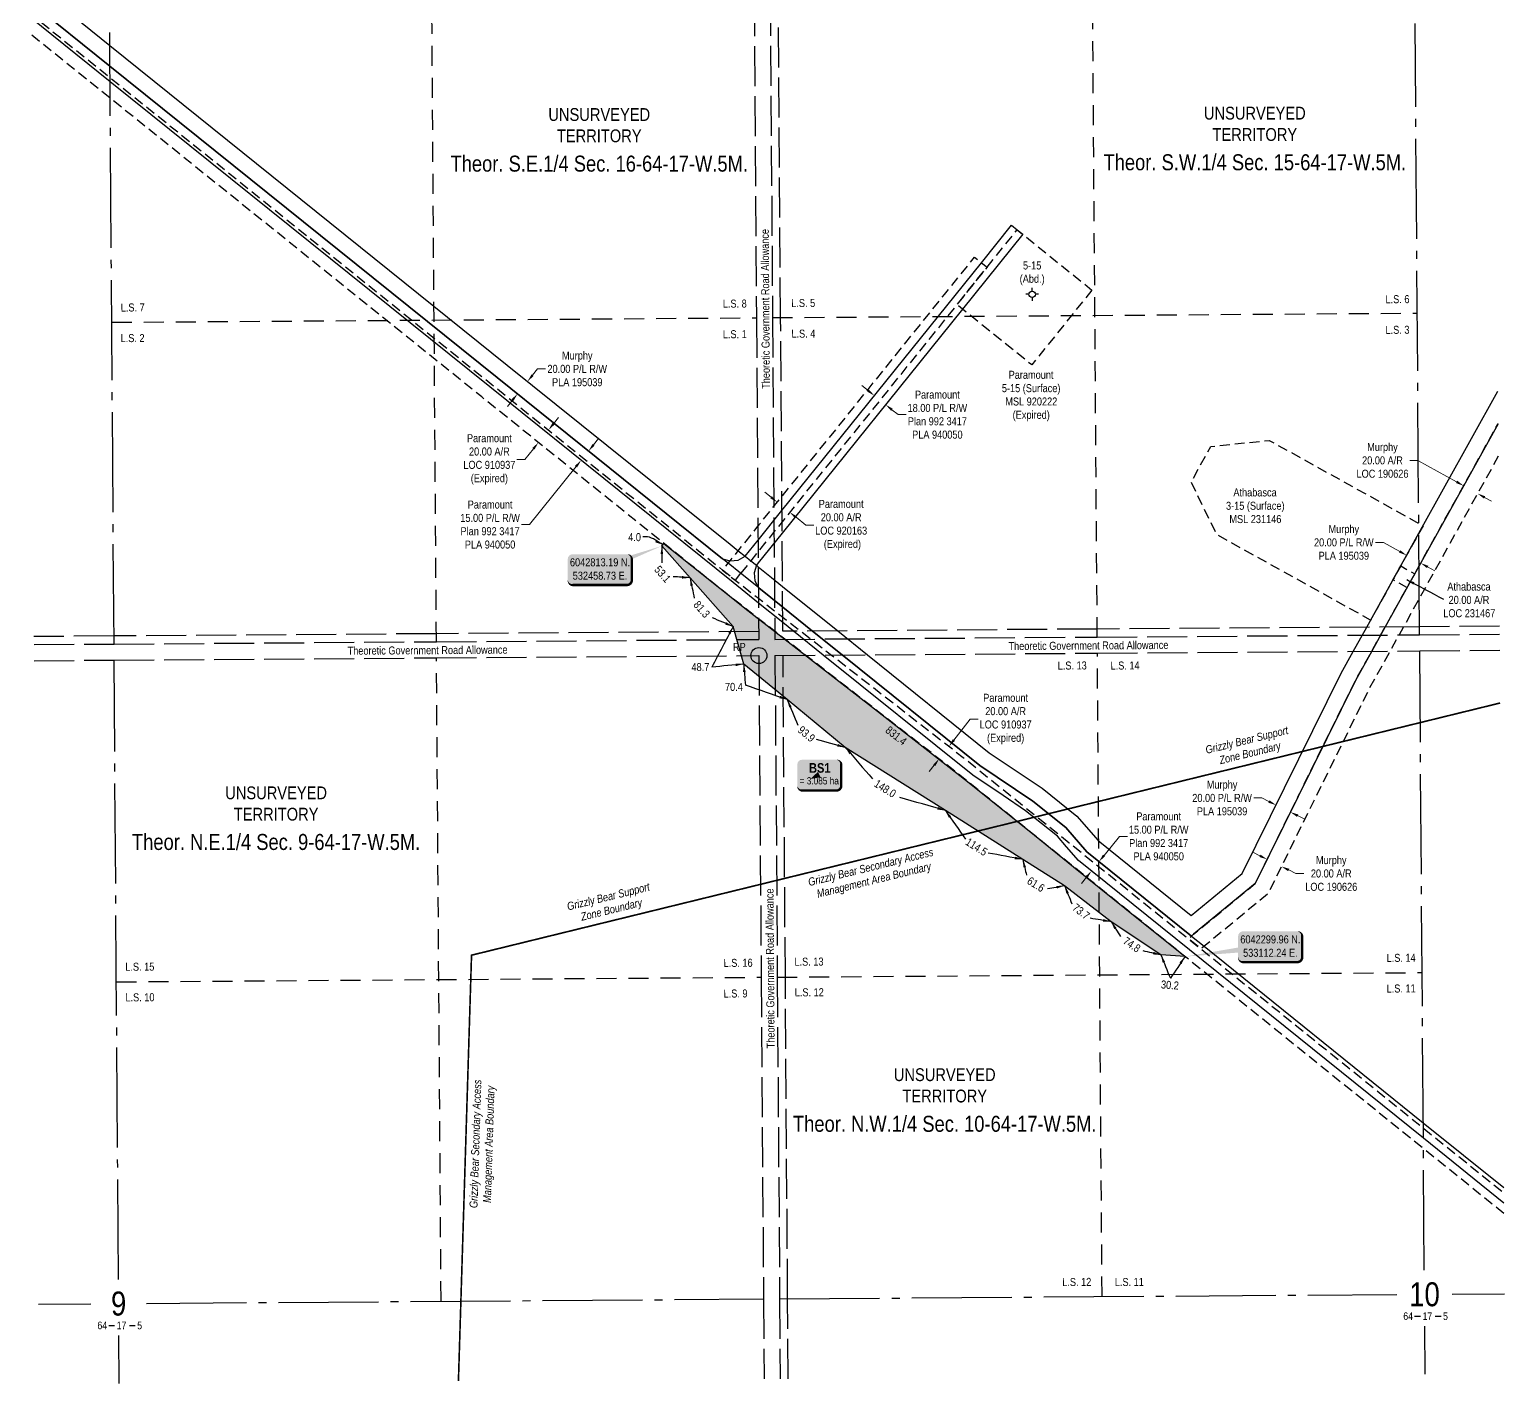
# Model space of a CAD drawing. Extents: x 531668 to 533511, y 6041766 to 6044319.
# Drawn here: x 531669 to 533511, y 6041766 to 6043459 of the extents above; entities that cross this region are included whole.
import ezdxf
from ezdxf.enums import TextEntityAlignment as Align

# ---------------------------------------------------------------- set-up
doc = ezdxf.new("R2010")
doc.units = 0
doc.header["$LTSCALE"] = 5
doc.header["$PDSIZE"] = 0.5
for name, pattern in [('DASHDOT2', [12.7, 6.35, -3.175, 0, -3.175]), ('foc-ACCESSROAD', [3.75, 2.5, -1.25]), ('foc-LSD', [8, 5, -3]), ('foc-QUARTERLINE', [33, 25, -3, 2, -3]), ('foc-UNSURVEYED', [12.5, 10, -2.5])]:
    doc.linetypes.add(name, pattern=pattern)
doc.layers.get('Defpoints').update_dxf_attribs({"color": 9})
for name, color, linetype in [('10', 1, 'Continuous'), ('35', 37, 'Continuous'), ('9', 3, 'Continuous'), ('AS-WILDLIFE', 131, 'DASHDOT2'), ('C-AR', 13, 'foc-ACCESSROAD'), ('C-RW', 13, 'Continuous'), ('C-SYMBOL', 7, 'Continuous'), ('C-WS', 13, 'foc-ACCESSROAD'), ('DETAIL-T', 7, 'Continuous'), ('F-AR', 190, 'foc-ACCESSROAD'), ('F-RW', 190, 'Continuous'), ('F-WS', 190, 'foc-ACCESSROAD'), ('F-WS-S', 8, 'Continuous'), ('L-ROAD-T', 7, 'Continuous'), ('L-SECLBL', 7, 'Continuous'), ('L-SECQ', 8, 'foc-QUARTERLINE'), ('L-SECTION-LSD', 7, 'foc-LSD'), ('L-UNS-T', 3, 'Continuous'), ('L-USEC', 7, 'foc-UNSURVEYED'), ('P-TEMP-BLOCKS', 250, 'Continuous'), ('P-TEMP-H', 41, 'Continuous'), ('P-TEMP_BANK STABILIZATION', 46, 'Continuous')]:
    doc.layers.add(name, color=color, linetype=linetype)
for name, color, linetype, lineweight in [('C-AR-T', 13, 'Continuous', 9), ('C-RW-T', 13, 'Continuous', 9), ('C-WS-T', 13, 'Continuous', 9), ('F-AR-T', 190, 'Continuous', 9), ('F-RW-T', 190, 'Continuous', 9), ('F-WS-T', 190, 'Continuous', 9), ('P-TEMP-T', 46, 'Continuous', 18)]:
    doc.layers.add(name, color=color, linetype=linetype, lineweight=lineweight)
doc.styles.add('100L', font='ARIALN.TTF', dxfattribs={"height": 11})
doc.styles.add('175L', font='ARIALN.TTF', dxfattribs={"height": 20})
doc.styles.add('240', font='ARIALN.TTF', dxfattribs={"height": 30})
doc.styles.add('80', font='ARIALN.TTF', dxfattribs={"height": 10})
doc.styles.add('80CG', font='ARIALN.TTF', dxfattribs={"height": 10})
doc.styles.add('80L', font='ARIALN.TTF', dxfattribs={"height": 10})
doc.styles.add('BOLD', font='ARIALNB.TTF')
doc.styles.add('SIMPLEX', font='ARIALN.TTF')
doc.dimstyles.new('Compass 5 000', dxfattribs={"dimscale": 5, "dimtxt": 9, "dimasz": 2, "dimexe": 0.2, "dimexo": 0.0625, "dimgap": 0.5, "dimtad": 0, "dimtih": 1, "dimtoh": 1, "dimzin": 0, "dimdsep": 46, "dimtxsty": '80CG', "dimcen": 0.1, "dimse1": 1, "dimse2": 1, "dimclrd": 256, "dimclrt": 256, "dimaunit": 1, "dimadec": 4, "dimazin": 0, "dimtfac": 0.06, "dimtofl": 0, "dimtmove": 0, "dimatfit": 1, "dimfxl": 0.2, "dimtolj": 1, "dimtzin": 0, "dimlwd": -1, "dimarcsym": 0})

# ---------------------------------------------------------------- blocks, each defined once
blk = doc.blocks.new('RP')
at = {"layer": '35', "color": 3}
blk.add_circle((0, 0), 10, dxfattribs=at)
at = {"layer": '35', "color": 3, "style": '80'}
blk.add_attdef('RP_001', (-32.4, 5.8), '', height=10, dxfattribs=at)
blk = doc.blocks.new('L-SECLBL')
at = {"layer": '9', "color": 7}
for p, q in [((-5.1, -27.8), (-12.3, -27.8)), ((20.7, -27.8), (13.5, -27.8))]:
    blk.add_line(p, q, dxfattribs=at)
at = {"layer": '10', "color": 2, "style": 'SIMPLEX'}
blk.add_attdef('SEC', text='', height=30, dxfattribs=at).set_placement((0, 0), align=Align.MIDDLE)
at = {"layer": '10', "color": 5, "style": '80L'}
blk.add_attdef('TWP', text='', height=9.5, dxfattribs=at).set_placement((-14.4, -27.4), align=Align.MIDDLE_RIGHT)
blk.add_attdef('RGE', text='', height=9.5, dxfattribs=at).set_placement((3.6, -27.4), align=Align.MIDDLE_CENTER)
blk.add_attdef('MER', text='', height=9.5, dxfattribs=at).set_placement((23.2, -27.4), align=Align.MIDDLE_LEFT)
blk = doc.blocks.new('*D20')
at = {"layer": 'Defpoints', "color": 0, "transparency": 16777216}
for p in [(533215.6, 6042423.1), (533232.7, 6042412.6), (533233.5, 6042414.2)]:
    blk.add_point(p, dxfattribs=at)
at = {"layer": 'F-AR-T', "transparency": 16777216}
for p, q in [((533205.8, 6042425.9), (533196.8, 6042430.3)), ((533241.7, 6042408.2), (533250.6, 6042403.8)), ((533250.6, 6042403.8), (533260.6, 6042403.8))]:
    blk.add_line(p, q, dxfattribs=at)
for points in [[(533206.5, 6042427.4), (533205.1, 6042424.4), (533214.8, 6042421.5)], [(533242.4, 6042409.7), (533240.9, 6042406.7), (533232.7, 6042412.6)]]:
    blk.add_solid(points, dxfattribs=at)
at = {"layer": 'F-AR-T', "transparency": 16777216, "insert": (533294.9, 6042403.8), "char_height": 10, "attachment_point": 5, "style": '80CG'}
blk.add_mtext('\\A1;Murphy\\P20.00 A/R\\PLOC 190626', dxfattribs=at)
blk = doc.blocks.new('*D21')
at = {"layer": 'C-AR-T', "transparency": 16777216}
for p, q in [((532823.4, 6042570.6), (532843.8, 6042596.9)), ((532843.8, 6042596.9), (532853.8, 6042596.9)), ((532798.9, 6042539.1), (532792.7, 6042531.2))]:
    blk.add_line(p, q, dxfattribs=at)
for points in [[(532822.1, 6042571.7), (532824.7, 6042569.6), (532817.3, 6042562.8)], [(532797.6, 6042540.1), (532800.2, 6042538), (532805, 6042547)]]:
    blk.add_solid(points, dxfattribs=at)
at = {"layer": 'Defpoints', "color": 0, "transparency": 16777216}
for p in [(532813.7, 6042565.6), (532817.3, 6042562.8), (532801.4, 6042549.8)]:
    blk.add_point(p, dxfattribs=at)
at = {"layer": 'C-AR-T', "transparency": 16777216, "insert": (532888.1, 6042596.9), "char_height": 10, "attachment_point": 5, "style": '80CG'}
blk.add_mtext('\\A1;Paramount\\P20.00 A/R\\PLOC 910937\\P(Expired)', dxfattribs=at)
blk = doc.blocks.new('*D22')
at = {"layer": 'C-AR-T', "transparency": 16777216}
for p, q in [((532323.2, 6042965.9), (532329.5, 6042973.7)), ((532287.4, 6042921.4), (532277.4, 6042921.4)), ((532298.1, 6042934.7), (532287.4, 6042921.4))]:
    blk.add_line(p, q, dxfattribs=at)
for points in [[(532321.9, 6042966.9), (532324.5, 6042964.8), (532316.9, 6042958.1)], [(532296.8, 6042935.7), (532299.4, 6042933.7), (532304.4, 6042942.5)]]:
    blk.add_solid(points, dxfattribs=at)
at = {"layer": 'Defpoints', "color": 0, "transparency": 16777216}
for p in [(532314.5, 6042960), (532302, 6042944.4), (532304.4, 6042942.5)]:
    blk.add_point(p, dxfattribs=at)
at = {"layer": 'C-AR-T', "transparency": 16777216, "insert": (532243.1, 6042921.4), "char_height": 10, "attachment_point": 5, "style": '80CG'}
blk.add_mtext('\\A1;Paramount\\P20.00 A/R\\PLOC 910937\\P(Expired)', dxfattribs=at)
blk = doc.blocks.new('*D23')
at = {"layer": 'C-AR-T', "transparency": 16777216}
for p, q in [((532595, 6042874.1), (532587.2, 6042880.4)), ((532626.2, 6042849), (532638.3, 6042839.2)), ((532638.3, 6042839.2), (532648.3, 6042839.2))]:
    blk.add_line(p, q, dxfattribs=at)
for points in [[(532596.1, 6042875.4), (532594, 6042872.8), (532602.8, 6042867.8)], [(532627.2, 6042850.3), (532625.1, 6042847.7), (532618.4, 6042855.3)]]:
    blk.add_solid(points, dxfattribs=at)
at = {"layer": 'Defpoints', "color": 0, "transparency": 16777216}
for p in [(532602.8, 6042867.8), (532586.1, 6042847.1), (532601.7, 6042834.6)]:
    blk.add_point(p, dxfattribs=at)
at = {"layer": 'C-AR-T', "transparency": 16777216, "insert": (532682.6, 6042839.2), "char_height": 10, "attachment_point": 5, "style": '80CG'}
blk.add_mtext('\\A1;Paramount\\P20.00 A/R\\PLOC 920163\\P (Expired)', dxfattribs=at)
blk = doc.blocks.new('*D24')
at = {"layer": 'Defpoints', "color": 0, "transparency": 16777216}
for p in [(532290.8, 6043018.9), (532291.3, 6043018.5), (532278.8, 6043002.9)]:
    blk.add_point(p, dxfattribs=at)
at = {"layer": 'F-RW-T', "transparency": 16777216}
for p, q in [((532297.1, 6043026.7), (532303.3, 6043034.5)), ((532303.3, 6043034.5), (532313.3, 6043034.5)), ((532272, 6042995.5), (532265.7, 6042987.7))]:
    blk.add_line(p, q, dxfattribs=at)
for points in [[(532295.8, 6043027.7), (532298.4, 6043025.6), (532290.8, 6043018.9)], [(532270.7, 6042996.6), (532273.3, 6042994.5), (532278.3, 6043003.3)]]:
    blk.add_solid(points, dxfattribs=at)
at = {"layer": 'F-RW-T', "transparency": 16777216, "insert": (532352.9, 6043034.5), "char_height": 10, "attachment_point": 5, "style": '80CG'}
blk.add_mtext('\\A1;Murphy\\P20.00 P/L R/W\\PPLA 195039', dxfattribs=at)
blk = doc.blocks.new('*D25')
at = {"layer": 'Defpoints', "color": 0, "transparency": 16777216}
for p in [(533225.9, 6042489.4), (533229.6, 6042496.7), (533247.5, 6042487.8)]:
    blk.add_point(p, dxfattribs=at)
at = {"layer": 'F-RW-T', "transparency": 16777216}
for p, q in [((533208, 6042498.2), (533198, 6042498.2)), ((533217, 6042493.8), (533208, 6042498.2)), ((533252.9, 6042476.1), (533261.8, 6042471.7))]:
    blk.add_line(p, q, dxfattribs=at)
for points in [[(533217.7, 6042495.3), (533216.2, 6042492.3), (533225.9, 6042489.4)], [(533253.6, 6042477.6), (533252.1, 6042474.6), (533243.9, 6042480.5)]]:
    blk.add_solid(points, dxfattribs=at)
at = {"layer": 'F-RW-T', "transparency": 16777216, "insert": (533158.5, 6042498.2), "char_height": 10, "attachment_point": 5, "style": '80CG'}
blk.add_mtext('\\A1;Murphy\\P20.00 P/L R/W\\PPLA 195039', dxfattribs=at)
blk = doc.blocks.new('*D26')
at = {"layer": 'C-RW-T', "transparency": 16777216}
for p, q in [((532373.3, 6042939.7), (532379.6, 6042947.4)), ((532351.4, 6042912.4), (532293.1, 6042839.9)), ((532293.1, 6042839.9), (532283.1, 6042839.9))]:
    blk.add_line(p, q, dxfattribs=at)
for points in [[(532372, 6042940.7), (532374.6, 6042938.6), (532367.1, 6042931.9)], [(532350.1, 6042913.4), (532352.7, 6042911.3), (532357.7, 6042920.2)]]:
    blk.add_solid(points, dxfattribs=at)
at = {"layer": 'Defpoints', "color": 0, "transparency": 16777216}
for p in [(532367.1, 6042931.9), (532372, 6042908.6), (532381.4, 6042920.3)]:
    blk.add_point(p, dxfattribs=at)
at = {"layer": 'C-RW-T', "transparency": 16777216, "insert": (532244, 6042839.9), "char_height": 10, "width": 392.415, "attachment_point": 5, "style": '80CG'}
blk.add_mtext('\\A1;Paramount\\P15.00 P/L R/W\\PPlan 992 3417\\PPLA 940050', dxfattribs=at)
blk = doc.blocks.new('*D27')
at = {"layer": 'C-RW-T', "transparency": 16777216}
for p, q in [((533011, 6042426.4), (533030.2, 6042450.2)), ((533030.2, 6042450.2), (533040.2, 6042450.2)), ((532989.1, 6042399.2), (532982.8, 6042391.4))]:
    blk.add_line(p, q, dxfattribs=at)
for points in [[(533009.7, 6042427.4), (533012.3, 6042425.4), (533004.8, 6042418.6)], [(532987.8, 6042400.2), (532990.4, 6042398.2), (532995.4, 6042407)]]:
    blk.add_solid(points, dxfattribs=at)
at = {"layer": 'Defpoints', "color": 0, "transparency": 16777216}
for p in [(533004.8, 6042418.6), (533020.6, 6042405.8), (533011.3, 6042394.2)]:
    blk.add_point(p, dxfattribs=at)
at = {"layer": 'C-RW-T', "transparency": 16777216, "insert": (533079.3, 6042450.2), "char_height": 10, "attachment_point": 5, "style": '80CG'}
blk.add_mtext('\\A1;Paramount\\P15.00 P/L R/W\\PPlan 992 3417\\PPLA 940050', dxfattribs=at)
blk = doc.blocks.new('*D28')
at = {"layer": 'C-RW-T', "transparency": 16777216}
for p, q in [((532716.3, 6043007.3), (532708.6, 6043013.6)), ((532745.9, 6042983.5), (532753.7, 6042977.3)), ((532753.7, 6042977.3), (532763.7, 6042977.3))]:
    blk.add_line(p, q, dxfattribs=at)
for points in [[(532717.4, 6043008.6), (532715.3, 6043006), (532724.1, 6043001.1)], [(532747, 6042984.8), (532744.9, 6042982.2), (532738.2, 6042989.8)]]:
    blk.add_solid(points, dxfattribs=at)
at = {"layer": 'Defpoints', "color": 0, "transparency": 16777216}
for p in [(532724, 6043000.9), (532738, 6042989.6), (532738.2, 6042989.8)]:
    blk.add_point(p, dxfattribs=at)
at = {"layer": 'C-RW-T', "transparency": 16777216, "insert": (532802.8, 6042977.3), "char_height": 10, "attachment_point": 5, "style": '80CG'}
blk.add_mtext('\\A1;Paramount\\P18.00 P/L R/W\\PPlan 992 3417\\PPLA 940050', dxfattribs=at)
blk = doc.blocks.new('*D29')
at = {"layer": 'Defpoints', "color": 0, "transparency": 16777216}
for p in [(533477.7, 6042878.7), (533422.4, 6042820.4), (533439.9, 6042810.7)]:
    blk.add_point(p, dxfattribs=at)
at = {"layer": 'F-AR-T', "transparency": 16777216}
for p, q in [((533403.2, 6042920.1), (533393.2, 6042920.1)), ((533451.5, 6042893.3), (533403.2, 6042920.1)), ((533486.5, 6042873.9), (533495.2, 6042869))]:
    blk.add_line(p, q, dxfattribs=at)
for points in [[(533452.3, 6042894.8), (533450.7, 6042891.8), (533460.3, 6042888.4)], [(533487.3, 6042875.3), (533485.7, 6042872.4), (533477.7, 6042878.7)]]:
    blk.add_solid(points, dxfattribs=at)
at = {"layer": 'F-AR-T', "transparency": 16777216, "insert": (533358.9, 6042920.1), "char_height": 10, "attachment_point": 5, "style": '80CG'}
blk.add_mtext('\\A1;Murphy\\P20.00 A/R\\PLOC 190626', dxfattribs=at)
blk = doc.blocks.new('*D30')
at = {"layer": 'Defpoints', "color": 0, "transparency": 16777216}
for p in [(533389.1, 6042801.5), (533364.9, 6042758), (533382.4, 6042748.3)]:
    blk.add_point(p, dxfattribs=at)
at = {"layer": 'F-RW-T', "transparency": 16777216}
for p, q in [((533360.2, 6042817.6), (533350.2, 6042817.6)), ((533380.4, 6042806.4), (533360.2, 6042817.6)), ((533415.3, 6042787), (533424.1, 6042782.1))]:
    blk.add_line(p, q, dxfattribs=at)
for points in [[(533381.2, 6042807.8), (533379.5, 6042804.9), (533389.1, 6042801.5)], [(533416.1, 6042788.4), (533414.5, 6042785.5), (533406.6, 6042791.8)]]:
    blk.add_solid(points, dxfattribs=at)
at = {"layer": 'F-RW-T', "transparency": 16777216, "insert": (533310.6, 6042817.6), "char_height": 10, "attachment_point": 5, "style": '80CG'}
blk.add_mtext('\\A1;Murphy\\P20.00 P/L R/W\\PPLA 195039', dxfattribs=at)
blk = doc.blocks.new('GABD')
for p, q in [((-0.81, 0), (-1.62, 0)), ((0, 0.81), (0, 1.62)), ((1.62, 0), (0.81, 0)), ((0, -0.81), (0, -1.62))]:
    blk.add_line(p, q)
blk.add_circle((0, 0), 0.8)
blk = doc.blocks.new('*U34')
h = blk.add_hatch(color=254)
edge = h.paths.add_edge_path()
edge.add_line((-34, -20), (34, -20))
edge.add_arc((34, -14), 6, 270, 360)
edge.add_line((40, -14), (40, 12.5))
edge.add_arc((34, 12.5), 6, 0, 90)
edge.add_line((34, 18.5), (-34, 18.5))
edge.add_arc((-34, 12.5), 6, 90, 180)
edge.add_line((-40, 12.5), (-40, -14))
edge.add_arc((-34, -14), 6, 180, 270)
at = {"color": 1, "flags": 128}
blk.add_lwpolyline([(-34, -20, 3, 3, 0), (34, -20, 3, 3, 0.414214), (40, -14, 3, 3, 0), (40, 12.5, 3, 0, 0.414214), (34, 18.5, 0, 0, 0), (-34, 18.5, 0, 0, 0.414214), (-40, 12.5, 0, 0, 0), (-40, -14, 0, 3, 0.414214)], format="xyseb", close=True, dxfattribs=at)
blk.add_lwpolyline([(77.7, 28.9, 0, 10, 0), (0, 0, 5, 5, 0)], format="xyseb", dxfattribs=at)
at = {"color": 1, "style": '80'}
blk.add_attdef('ENTER_TEXT_001', (-36, -5), '', height=10, dxfattribs=at)
blk = doc.blocks.new('*U35')
h = blk.add_hatch(color=254)
edge = h.paths.add_edge_path()
edge.add_line((-34, -20), (34, -20))
edge.add_arc((34, -14), 6, 270, 360)
edge.add_line((40, -14), (40, 12.5))
edge.add_arc((34, 12.5), 6, 0, 90)
edge.add_line((34, 18.5), (-34, 18.5))
edge.add_arc((-34, 12.5), 6, 90, 180)
edge.add_line((-40, 12.5), (-40, -14))
edge.add_arc((-34, -14), 6, 180, 270)
at = {"color": 1, "flags": 128}
blk.add_lwpolyline([(-34, -20, 3, 3, 0), (34, -20, 3, 3, 0.414214), (40, -14, 3, 3, 0), (40, 12.5, 3, 0, 0.414214), (34, 18.5, 0, 0, 0), (-34, 18.5, 0, 0, 0.414214), (-40, 12.5, 0, 0, 0), (-40, -14, 0, 3, 0.414214)], format="xyseb", close=True, dxfattribs=at)
blk.add_lwpolyline([(-106.4, -13.1, 0, 10, 0), (0, 0, 5, 5, 0)], format="xyseb", dxfattribs=at)
at = {"color": 1, "style": '80'}
blk.add_attdef('ENTER_TEXT_001', (-36, -5), '', height=10, dxfattribs=at)
blk = doc.blocks.new('*U33')
at = {"true_color": 0xff8aff}
h = blk.add_hatch(color=211, dxfattribs=at)
edge = h.paths.add_edge_path()
edge.add_line((-21.5, -20), (21.5, -20))
edge.add_arc((21.5, -14), 6, 270, 360)
edge.add_line((27.5, -14), (27.5, 12.5))
edge.add_arc((21.5, 12.5), 6, 0, 90)
edge.add_line((21.5, 18.5), (-21.5, 18.5))
edge.add_arc((-21.5, 12.5), 6, 90, 180)
edge.add_line((-27.5, 12.5), (-27.5, -14))
edge.add_arc((-21.5, -14), 6, 180, 270)
at = {"color": 250, "flags": 128}
blk.add_lwpolyline([(-21.5, -20, 3, 3, 0), (21.5, -20, 3, 3, 0.414214), (27.5, -14, 3, 3, 0), (27.5, 12.5, 3, 0, 0.414214), (21.5, 18.5, 0, 0, 0), (-21.5, 18.5, 0, 0, 0.414214), (-27.5, 12.5, 0, 0, 0), (-27.5, -14, 0, 3, 0.414214)], format="xyseb", close=True, dxfattribs=at)
at = {"flags": 128}
blk.add_lwpolyline([(-11.2, -5.6, 0, 7.5, 0), (0, 0, 0, 0, 0)], format="xyseb", dxfattribs=at)
at = {"color": 250}
for tag, p, height, style in [('TEMP_AREA_W1_001', (-9.2, 2.2), 12, 'BOLD'), ('ENTER_TEXT_001', (-30.7, -12.5), 9, '80')]:
    blk.add_attdef(tag, p, '', height=height, dxfattribs=dict(at, style=style))

msp = doc.modelspace()

# ---------------------------------------------------------------- hatches: boundary and pattern name
at = {"layer": 'P-TEMP-H'}
h = msp.add_hatch(color=256, dxfattribs=at)
h.dxf.hatch_style = 1
h.paths.add_polyline_path([(532461.224, 6042816.314), (532566.208, 6042732.622), (532651.825, 6042666.056), (532724.396, 6042609.636), (532840.633, 6042518.766), (532924.011, 6042451.632), (532973.049, 6042412.148), (533036.934, 6042360.654), (533112.24, 6042299.955), (533082.11, 6042302.12), (533019.93, 6042343.53), (532961.7, 6042388.58), (532909.6, 6042421.46), (532812.82, 6042482.53), (532687.73, 6042561.46), (532615.34, 6042621.11), (532560.839, 6042665.626), (532547.62, 6042712.48), (532493.844, 6042773.407), (532458.73, 6042813.19)])

# ---------------------------------------------------------------- linework, layer by layer
at = {"layer": 'C-WS', "flags": 128}
msp.add_lwpolyline([(532995.968, 6043133.1), (532920.724, 6043039.574), (532834.208, 6043109.18), (532827.199, 6043114.819), (532864.822, 6043161.581), (532902.444, 6043208.344), (532909.452, 6043202.705), (532995.968, 6043133.1)], close=True, dxfattribs=at)
at = {"layer": 'F-AR', "flags": 128}
msp.add_lwpolyline([(533503.624, 6042925.36), (533404.983, 6042747.762), (533385.175, 6042712.099), (533368.358, 6042681.818), (533342.784, 6042635.777), (533215.813, 6042378.415), (533136.06, 6042312.794), (533135.55, 6042312.375), (533132.164, 6042309.587), (533116.272, 6042322.397), (533120.166, 6042325.604), (533122.85, 6042327.812), (533199.79, 6042391.117), (533325.073, 6042645.058), (533345.4, 6042681.653), (533362.218, 6042711.934), (533404.683, 6042788.392), (533503.324, 6042965.989)], dxfattribs=at)
msp.add_lwpolyline([(533399.212, 6042778.539), (533389.515, 6042761.071), (533372.005, 6042770.756), (533381.712, 6042788.231), (533399.212, 6042778.539)], close=True, dxfattribs=at)
at = {"layer": 'F-WS', "flags": 128}
msp.add_lwpolyline([(533372.005, 6042770.756), (533344.108, 6042720.53), (533151.879, 6042827.285), (533119.872, 6042893.147), (533144.584, 6042937.603), (533217.4, 6042945.208), (533404.293, 6042841.407), (533409.61, 6042838.456), (533404.384, 6042829.038), (533381.712, 6042788.231), (533372.005, 6042770.756)], close=True, dxfattribs=at)
at = {"layer": 'L-SECQ'}
for p, q in [((533405.319, 6042702.191), (533399.685, 6043466.385)), ((531774.146, 6042690.623), (531768.784, 6043454.842)), ((533411.176, 6041907.911), (533405.467, 6042682.085)), ((531779.719, 6041896.31), (531774.287, 6042670.517)), ((531814.534, 6041866.556), (532585.602, 6041872.023)), ((532605.708, 6041872.166), (533376.721, 6041877.665)), ((533446.001, 6041878.159), (533511.342, 6041878.625)), ((531679.984, 6041865.602), (531745.253, 6041866.065)), ((533412.134, 6041777.969), (533411.692, 6041837.913)), ((531780.63, 6041766.36), (531780.21, 6041826.312))]:
    msp.add_line(p, q, dxfattribs=at)
at = {"layer": 'L-SECTION-LSD'}
for p, q in [((532176.909, 6042693.474), (532171.196, 6043497.68)), ((533002.544, 6042699.33), (532996.688, 6043503.512)), ((531771.324, 6043092.73), (532576.78, 6043098.417)), ((532596.886, 6043098.559), (533402.354, 6043104.272)), ((532182.766, 6041869.167), (532177.052, 6042673.368)), ((533008.548, 6041875.039), (533002.691, 6042679.224)), ((532602.815, 6042274.264), (533408.432, 6042279.998)), ((531777.108, 6042268.418), (532582.71, 6042274.121))]:
    msp.add_line(p, q, dxfattribs=at)
at = {"layer": 'L-USEC'}
for p, q in [((532573.888, 6043500.519), (532576.78, 6043098.417)), ((532593.994, 6043500.663), (532596.886, 6043098.561)), ((532606.939, 6043098.632), (532604.047, 6043500.732)), ((532576.78, 6043098.417), (532579.673, 6042696.325)), ((532596.886, 6043098.561), (532599.779, 6042696.467)), ((532609.759, 6042706.592), (532606.939, 6043098.632)), ((531774.075, 6042700.675), (531674.129, 6042699.969)), ((532176.837, 6042703.526), (531774.075, 6042700.675)), ((532579.601, 6042706.378), (532176.837, 6042703.526)), ((533002.47, 6042709.382), (532609.759, 6042706.592)), ((533405.245, 6042712.243), (533002.47, 6042709.382)), ((533002.548, 6042699.33), (533405.324, 6042702.191)), ((533505.19, 6042712.953), (533405.245, 6042712.243)), ((533405.324, 6042702.191), (533505.264, 6042702.901)), ((531674.2, 6042689.917), (531774.145, 6042690.623)), ((531774.144, 6042690.623), (532176.91, 6042693.474)), ((532176.91, 6042693.474), (532579.675, 6042696.325)), ((532599.779, 6042696.467), (533002.548, 6042699.33)), ((533002.691, 6042679.224), (533405.467, 6042682.085)), ((533405.467, 6042682.085), (533505.412, 6042682.795)), ((531674.341, 6042669.811), (531774.287, 6042670.517)), ((531774.287, 6042670.517), (532177.052, 6042673.368)), ((532177.052, 6042673.368), (532579.817, 6042676.219)), ((532579.817, 6042676.219), (532582.71, 6042274.121)), ((532599.923, 6042676.361), (533002.691, 6042679.224)), ((532599.923, 6042676.364), (532602.815, 6042274.265)), ((532612.869, 6042274.336), (532609.975, 6042676.433)), ((532582.71, 6042274.121), (532585.602, 6041872.023)), ((532602.815, 6042274.265), (532605.708, 6041872.167)), ((532615.761, 6041872.238), (532612.869, 6042274.336)), ((532585.602, 6041872.023), (532586.322, 6041772.078)), ((532605.708, 6041872.167), (532606.427, 6041772.222)), ((532616.48, 6041772.293), (532615.761, 6041872.238))]:
    msp.add_line(p, q, dxfattribs=at)

# ---------------------------------------------------------------- block references
msp.add_blockref('RP', (532579.817, 6042676.219)).add_auto_attribs({'RP_001': 'RP'})
at = {"layer": 'DETAIL-T', "color": 3}
ref = msp.add_blockref('*U34', (532381.038, 6042784.354), dxfattribs=dict(at, xscale=0.999475, yscale=0.999475, zscale=0.999475))
ref.add_attrib('ENTER_TEXT_001', '6042813.19 N.', (532343.762, 6042787.771), dxfattribs={"layer": '0', "color": 1, "height": 9.99475, "style": '80'})
ref.add_attrib('ENTER_TEXT_002', '532458.73 E.', (532347.236, 6042771.072), dxfattribs={"layer": '0', "color": 1, "height": 9.99475, "style": '80'})
ref = msp.add_blockref('*U35', (533218.579, 6042313.035), dxfattribs=dict(at, xscale=0.999475, yscale=0.999475, zscale=0.999475))
ref.add_attrib('ENTER_TEXT_001', '6042299.96 N.', (533181.303, 6042316.452), dxfattribs={"layer": '0', "color": 1, "height": 9.99475, "style": '80'})
ref.add_attrib('ENTER_TEXT_002', '533112.24 E.', (533184.777, 6042299.753), dxfattribs={"layer": '0', "color": 1, "height": 9.99475, "style": '80'})
at = {"layer": 'F-WS-S', "xscale": 5, "yscale": 5, "zscale": 5}
msp.add_blockref('GABD', (532921.224, 6043127.711), dxfattribs=at)
at = {"layer": 'L-SECLBL', "xscale": 0.999475, "yscale": 0.999475, "zscale": 0.999475}
for p, values in [((533411.397, 6041877.912), {'SEC': '10', 'TWP': '64', 'RGE': '17', 'MER': '5'}), ((531779.929, 6041866.311), {'SEC': '9', 'TWP': '64', 'RGE': '17', 'MER': '5'})]:
    msp.add_blockref('L-SECLBL', p, dxfattribs=at).add_auto_attribs(values)
at = {"layer": 'P-TEMP-BLOCKS'}
ref = msp.add_blockref('*U33', (532655.282, 6042527.505), dxfattribs=dict(at, xscale=0.999475, yscale=0.999475, zscale=0.999475))
ref.add_attrib('TEMP_AREA_W1_001', 'BS1', (532642.54, 6042529.769), dxfattribs={"layer": '0', "color": 250, "height": 11.9937, "style": 'BOLD'})
ref.add_attrib('ENTER_TEXT_001', '= 3.085 ha', (532630.726, 6042515.158), dxfattribs={"layer": '0', "color": 250, "height": 8.9953, "style": '80'})

# ---------------------------------------------------------------- texts
at = {"layer": 'AS-WILDLIFE', "char_height": 10, "attachment_point": 5, "style": '240'}
for s, width, insert, rotation in [('{\\fArial Narrow|b0|i1|c0|p34;Grizzly Bear Support Zone Boundary}', 106.23915, (533191.69, 6042561.175), 13.781594), ('{\\fArial Narrow|b0|i1|c0|p34;Grizzly Bear Secondary Access Management Area Boundary}', 160.52974, (532721.844, 6042402.413), 13.781594), ('{\\fArial Narrow|b0|i1|c0|p34;Grizzly Bear Support Zone Boundary}', 106.23915, (532394.015, 6042365.453), 13.781594), ('{\\fArial Narrow|b0|i1|c0|p34;Grizzly Bear Secondary Access Management Area Boundary}', 160.52974, (532235.509, 6042065.607), 88.237597)]:
    msp.add_mtext_dynamic_manual_height_columns(s, width=width, gutter_width=45, heights=[0], dxfattribs=dict(at, insert=insert, rotation=rotation))
at = {"layer": 'C-SYMBOL', "color": 3, "style": '175L'}
for s, height, p in [('Theor. S.E.1/4 Sec. 16-64-17-W.5M.', 19.9895, (532380.363, 6043275.062)), ('Theor. S.W.1/4 Sec. 15-64-17-W.5M.', 20, (533199.396, 6043276.765)), ('Theor. N.E.1/4 Sec. 9-64-17-W.5M.', 19.9895, (531976.659, 6042427.234)), ('Theor. N.W.1/4 Sec. 10-64-17-W.5M.', 19.9895, (532811.999, 6042074.975))]:
    msp.add_text(s, height=height, dxfattribs=at).set_placement(p, align=Align.BOTTOM_CENTER)
at = {"layer": 'C-WS-T', "style": '80L'}
for s, width, insert, char_height, attachment_point in [('5-15\\P(Abd.)', 30.58189, (532921.224, 6043153.975), 9.9947, 5), ('\\pi8.763;Paramount\\P\\pi0.27837;5-15 (Surface)\\P\\pi4.55647;MSL 920222\\P\\pi13.76378;(Expired)', 72.58575, (532883.102, 6043032.095), 9.99475, 1)]:
    msp.add_mtext_dynamic_manual_height_columns(s, width=width, gutter_width=49.974, heights=[0], dxfattribs=dict(at, insert=insert, char_height=char_height, attachment_point=attachment_point))
at = {"layer": 'F-AR-T', "insert": (533434.473, 6042767.443), "char_height": 9.99475, "attachment_point": 1, "style": '80L'}
msp.add_mtext_dynamic_manual_height_columns('\\pi5.43937;Athabasca\\P\\pi7.02107;20.00 A/R\\P\\pi0.45904;LOC 231467', width=64.48632, gutter_width=49.974, heights=[0], dxfattribs=at)
at = {"layer": 'F-WS-T', "insert": (533163.121, 6042885.113), "char_height": 9.99475, "attachment_point": 1, "style": '80L'}
msp.add_mtext_dynamic_manual_height_columns('\\pi9.48908;Athabasca\\P\\pi0.27837;3-15 (Surface)\\P\\pi4.52579;MSL 231146', width=72.58575, gutter_width=49.974, heights=[0], dxfattribs=at)
at = {"layer": 'L-ROAD-T', "style": '80L'}
for rotation, p in [(90.412175, (532587.863, 6043109.462)), (0.405558, (532165.91, 6042682.877)), (90.412175, (532593.792, 6042285.166))]:
    msp.add_text('Theoretic Government Road Allowance', height=9.99475, rotation=rotation, dxfattribs=at).set_placement(p, align=Align.MIDDLE_CENTER)
at = {"layer": 'L-UNS-T', "color": 3, "char_height": 15.9916, "attachment_point": 5, "style": '80L'}
for insert in [(532380.363, 6043339.006), (533199.396, 6043340.709), (531976.659, 6042491.177), (532811.999, 6042138.918)]:
    msp.add_mtext_dynamic_manual_height_columns('UNSURVEYED TERRITORY', width=126.34738, gutter_width=47.475, heights=[0], dxfattribs=dict(at, insert=insert))
at = {"layer": 'P-TEMP-T', "style": '80L'}
for s, p in [('4.0', (532424.5, 6042824.26)), ('48.7', (532506.753, 6042661.854)), ('70.4', (532548.618, 6042637.046))]:
    msp.add_text(s, height=9.9947, dxfattribs=at).set_placement(p, align=Align.MIDDLE)
for s, rotation, p in [('53.1', 311.432692, (532459.54, 6042778.079)), ('81.3', 311.4327, (532508.441, 6042734.076)), ('93.9', 320.5112, (532639.393, 6042578.23)), ('831.4', 321.945697, (532751.359, 6042576.155)), ('148.0', 327.7487, (532737.58, 6042509.952)), ('114.5', 327.7473, (532851.678, 6042437.069)), ('61.6', 327.7442, (532925.961, 6042390.196)), ('73.7', 322.2724, (532982.431, 6042356.23)), ('74.8', 326.3376, (533045.757, 6042314.922)), ('30.2', 355.8893, (533093.349, 6042264.455))]:
    msp.add_text(s, height=9.9947, rotation=rotation, dxfattribs=at).set_placement(p, align=Align.MIDDLE)

# ---------------------------------------------------------------- dimensions: what is measured, and where the dimension line sits
at = {"layer": 'C-AR-T'}
for base, p1, p2, angle, text, picture, middle in [((532304.397, 6042942.494), (532314.543, 6042960.009), (532302.002, 6042944.421), 231.18058, 'Paramount\\P20.00 A/R\\PLOC 910937\\P(Expired)', '*D22', (532243.086, 6042921.352)), ((532602.802, 6042867.822), (532601.714, 6042834.556), (532586.127, 6042847.097), 141.181186, 'Paramount\\P20.00 A/R\\PLOC 920163\\P (Expired)', '*D23', (532682.648, 6042839.224)), ((532817.295, 6042562.751), (532801.402, 6042549.767), (532813.681, 6042565.561), 52.137145, 'Paramount\\P20.00 A/R\\PLOC 910937\\P(Expired)', '*D21', (532888.12, 6042596.869))]:
    dim = msp.add_linear_dim(base=base, p1=p1, p2=p2, angle=angle, text=text, dimstyle='Compass 5 000', dxfattribs=at)
    dim.commit()
    dim.dimension.update_dxf_attribs({"geometry": picture, "text_midpoint": middle, "dimtype": 161})
at = {"layer": 'C-RW-T'}
dim = msp.add_aligned_dim(p1=(532723.983, 6043000.879), p2=(532738.001, 6042989.601), distance=0.251, text='Paramount\\P18.00 P/L R/W\\PPlan 992 3417\\PPLA 940050', dimstyle='Compass 5 000', dxfattribs=at)
dim.commit()
dim.dimension.update_dxf_attribs({"geometry": '*D28', "text_midpoint": (532802.827, 6042977.26)})
for base, p1, p2, angle, picture, middle in [((532367.068, 6042931.859), (532372.016, 6042908.631), (532381.416, 6042920.315), 51.182005, '*D26', (532243.987, 6042839.886)), ((533004.763, 6042418.615), (533011.272, 6042394.188), (533020.643, 6042405.816), 51.13254, '*D27', (533079.299, 6042450.192))]:
    dim = msp.add_linear_dim(base=base, p1=p1, p2=p2, angle=angle, text='Paramount\\P15.00 P/L R/W\\PPlan 992 3417\\PPLA 940050', dimstyle='Compass 5 000', dxfattribs=at)
    dim.commit()
    dim.dimension.update_dxf_attribs({"geometry": picture, "text_midpoint": middle, "dimtype": 161})
at = {"layer": 'F-AR-T'}
dim = msp.add_linear_dim(base=(533477.727, 6042878.734), p1=(533422.445, 6042820.37), p2=(533439.92, 6042810.664), angle=330.951457, text='Murphy\\P20.00 A/R\\PLOC 190626', dimstyle='Compass 5 000', dxfattribs=at)
dim.commit()
dim.dimension.update_dxf_attribs({"geometry": '*D29', "text_midpoint": (533358.886, 6042920.134), "dimtype": 161})
dim = msp.add_aligned_dim(p1=(533215.551, 6042423.064), p2=(533233.478, 6042414.22), distance=-1.768, text='Murphy\\P20.00 A/R\\PLOC 190626', dimstyle='Compass 5 000', dxfattribs=at)
dim.commit()
dim.dimension.update_dxf_attribs({"geometry": '*D20', "text_midpoint": (533294.932, 6042403.786)})
at = {"layer": 'F-RW-T'}
dim = msp.add_aligned_dim(p1=(532278.759, 6043002.907), p2=(532291.3, 6043018.494), distance=0.643, text='Murphy\\P20.00 P/L R/W\\PPLA 195039', dimstyle='Compass 5 000', dxfattribs=at)
dim.commit()
dim.dimension.update_dxf_attribs({"geometry": '*D24', "text_midpoint": (532352.875, 6043034.48)})
for base, p1, p2, angle, picture, middle in [((533389.093, 6042801.521), (533382.42, 6042748.307), (533364.932, 6042758.021), 150.951288, '*D30', (533310.621, 6042817.591)), ((533225.946, 6042489.351), (533247.507, 6042487.836), (533229.565, 6042496.688), 153.740317, '*D25', (533158.47, 6042498.2))]:
    dim = msp.add_linear_dim(base=base, p1=p1, p2=p2, angle=angle, text='Murphy\\P20.00 P/L R/W\\PPLA 195039', dimstyle='Compass 5 000', dxfattribs=at)
    dim.commit()
    dim.dimension.update_dxf_attribs({"geometry": picture, "text_midpoint": middle, "dimtype": 161})

# ---------------------------------------------------------------- leaders
at = {"layer": 'F-AR-T', "path_type": 1}
msp.add_leader([(533389.157, 6042771.113), (533435.154, 6042746.774)], dimstyle='Compass 5 000', override={"dimgap": 0.5, "dimtad": 0}, dxfattribs=at)
at = {"layer": 'P-TEMP-T', "path_type": 1}
for points in [[(532459.977, 6042814.752), (532440.697, 6042824.521), (532434.675, 6042824.657)], [(532547.62, 6042712.48), (532520.959, 6042661.753)], [(532560.839, 6042665.626), (532520.959, 6042661.753)], [(532560.839, 6042665.626), (532562.964, 6042639.207)], [(532615.34, 6042621.11), (532562.964, 6042639.207)], [(532615.34, 6042621.11), (532628.587, 6042589.407)], [(532687.73, 6042561.46), (532651.758, 6042571.104)], [(532687.73, 6042561.46), (532721.811, 6042522.007)], [(532812.82, 6042482.53), (532755.842, 6042498.858)], [(532812.82, 6042482.53), (532838.102, 6042446.58)], [(532909.6, 6042421.46), (532866.134, 6042429.34)], [(532909.6, 6042421.46), (532914.149, 6042401.532)], [(532961.7, 6042388.58), (532940.47, 6042384.456)], [(532961.7, 6042388.58), (532970.861, 6042366.043)], [(533019.93, 6042343.53), (532993.64, 6042347.906)], [(533019.93, 6042343.53), (533031.744, 6042324.942)], [(533082.11, 6042302.12), (533059.746, 6042307.038)], [(533082.11, 6042302.12), (533093.856, 6042272.875)], [(533112.24, 6042299.955), (533093.856, 6042272.875)]]:
    msp.add_leader(points, dimstyle='Compass 5 000', dxfattribs=at)
for points in [[(532458.73, 6042813.19), (532458.362, 6042792.082)], [(532493.844, 6042773.407), (532472.69, 6042774.782)], [(532493.844, 6042773.407), (532499.075, 6042747.816)], [(532547.62, 6042712.48), (532521.812, 6042723.256)]]:
    msp.add_leader(points, dimstyle='Compass 5 000', override={"dimgap": 0.5, "dimtad": 0}, dxfattribs=at)

# ---------------------------------------------------------------- next in the draw order: texts
at = {"layer": 'L-SECTION-LSD', "attachment_point": 1, "style": '100L', "bg_fill": 3, "box_fill_scale": 1.5, "bg_fill_color": 256, "bg_fill_transparency": 0}
for s, width, insert, char_height, rotation in [('L.S. 8', 30.38518, (532534.682, 6043121.005), 9.9947, 0.404488), ('\\pi2.30491;L.S. 7', 30.86426, (531780.202, 6043116.158), 9.99475, 0.404488), ('L.S. 1', 29.97545, (532534.682, 6043082.74), 9.9947, 0.404488), ('\\pi2.13934;L.S. 2', 30.63733, (531780.202, 6043077.893), 9.99475, 0.404488), ('\\pi1.8878;L.S. 13', 36.81488, (532951.214, 6042668.638), 9.99475, 0.40785), ('L.S. 14', 36.97877, (533019.138, 6042668.638), 9.9947, 0.40785), ('\\pi2.22652;L.S. 12', 37.09224, (532956.548, 6041898.097), 9.99475, 0.40785), ('L.S. 11', 36.43036, (533024.471, 6041898.097), 9.9947, 0.40785)]:
    msp.add_mtext_dynamic_manual_height_columns(s, width=width, gutter_width=54.971, heights=[0], dxfattribs=dict(at, insert=insert, char_height=char_height, rotation=rotation))

# ---------------------------------------------------------------- next in the draw order: linework, layer by layer
at = {"layer": 'AS-WILDLIFE', "const_width": 2, "flags": 128}
msp.add_lwpolyline([(532204.431, 6041769.368), (532220.81, 6042301.705), (533505.898, 6042616.915)], dxfattribs=at)
at = {"layer": 'C-AR', "flags": 128}
for points in [[(531668.661, 6043479.498), (531769.178, 6043398.657), (532246.079, 6043015.093), (532534.552, 6042782.994), (532550.139, 6042770.452), (532579.302, 6042747.779), (532609.632, 6042724.199), (532632.078, 6042706.748), (532670.521, 6042676.859), (532834.992, 6042548.993), (532967.549, 6042442.276), (533116.271, 6042322.394), (533132.163, 6042309.583), (533409.865, 6042085.754), (533510.412, 6042004.705)], [(533510.603, 6041978.856), (533410.055, 6042059.904), (532973.05, 6042412.147), (532822.579, 6042533.303), (532638.223, 6042676.632), (532579.486, 6042722.299), (532537.598, 6042754.865), (532233.54, 6042999.503), (531769.359, 6043372.838), (531668.842, 6043453.679)]]:
    msp.add_lwpolyline(points, dxfattribs=at)
msp.add_lwpolyline([(532557.034, 6042779.022), (532550.139, 6042770.452), (532534.552, 6042782.994), (532541.467, 6042791.548), (532543.845, 6042794.491), (532554.039, 6042807.204), (532578.655, 6042837.809), (532608.547, 6042874.963), (532811.612, 6043127.36), (532849.234, 6043174.122), (532857.812, 6043167.22), (532864.822, 6043161.581), (532827.199, 6043114.819), (532608.775, 6042843.331), (532578.883, 6042806.178), (532569.627, 6042794.663), (532557.034, 6042779.022)], close=True, dxfattribs=at)
at = {"layer": 'C-RW'}
for points in [[(531668.561, 6043493.682), (531769.078, 6043412.841), (532252.967, 6043023.658), (532534.352, 6042797.273), (532543.845, 6042794.491), (532553.891, 6042795.552), (532562.612, 6042800.325), (532578.78, 6042820.4), (532608.672, 6042857.554), (532857.812, 6043167.22), (532895.435, 6043213.982), (532902.444, 6043208.344), (532909.452, 6043202.705), (532834.208, 6043109.18), (532608.877, 6042829.108), (532578.985, 6042791.953), (532576.65, 6042789.032), (532573.862, 6042779.463), (532574.939, 6042769.528), (532579.204, 6042761.457), (532579.735, 6042760.758), (532609.541, 6042736.775), (532646.729, 6042706.851), (532683.886, 6042676.953), (532855.789, 6042538.637), (532921.978, 6042494.308), (532963.182, 6042461.117), (532989.681, 6042430.77), (533120.166, 6042325.604), (533136.06, 6042312.794), (533409.817, 6042092.185), (533510.365, 6042011.152)], [(533510.507, 6041991.8), (533409.96, 6042072.845), (532979.326, 6042419.937), (532964.209, 6042437.242), (532952.824, 6042450.278), (532913.088, 6042482.217), (532884.87, 6042501.116), (532846.903, 6042526.545), (532660.17, 6042676.786), (532623.011, 6042706.684), (532609.681, 6042717.411), (532579.345, 6042741.817), (532547.63, 6042767.334), (532243.571, 6043011.976), (531769.214, 6043393.493), (531668.697, 6043474.335)]]:
    msp.add_lwpolyline(points, dxfattribs=at)
at = {"layer": 'F-RW'}
for points in [[(533503.324, 6042965.989), (533404.683, 6042788.39), (533362.218, 6042711.933), (533345.4, 6042681.653), (533325.073, 6042645.058), (533199.79, 6042391.117), (533122.85, 6042327.812), (533120.166, 6042325.604), (532989.681, 6042430.77), (532963.182, 6042461.117), (532921.978, 6042494.308), (532855.789, 6042538.637), (532683.886, 6042676.953), (532646.729, 6042706.851), (532609.541, 6042736.775), (532579.735, 6042760.758), (532579.204, 6042761.457), (532557.034, 6042779.022), (532541.467, 6042791.548), (532534.352, 6042797.273), (532252.967, 6043023.658), (531769.078, 6043412.841), (531668.561, 6043493.682)], [(531699.654, 6043494.349), (531768.897, 6043438.661), (532265.506, 6043039.246), (532543.793, 6042815.353), (532554.039, 6042807.204), (532562.612, 6042800.325), (532569.627, 6042794.663), (532576.65, 6042789.032), (532579.02, 6042787.01), (532595.378, 6042773.849), (532609.355, 6042762.602), (532678.365, 6042707.074), (532715.521, 6042677.176), (532867.648, 6042554.773), (532933.842, 6042510.44), (532977.098, 6042475.597), (533003.598, 6042445.249), (533120.041, 6042351.408), (533183.753, 6042403.83), (533307.347, 6042654.346), (533322.424, 6042681.488), (533339.242, 6042711.768), (533404.383, 6042829.054), (533503.024, 6043006.652)]]:
    msp.add_lwpolyline(points, dxfattribs=at)

# ---------------------------------------------------------------- next in the draw order: texts
at = {"layer": 'L-ROAD-T', "style": '80L'}
msp.add_text('Theoretic Government Road Allowance', height=9.99475, rotation=0.405558, dxfattribs=at).set_placement((532991.549, 6042688.733), align=Align.MIDDLE_CENTER)

# ---------------------------------------------------------------- next in the draw order: texts
at = {"layer": 'L-SECTION-LSD', "attachment_point": 1, "style": '100L', "bg_fill": 3, "box_fill_scale": 1.5, "bg_fill_color": 256, "bg_fill_transparency": 0}
for s, width, gutter_width, insert, char_height, rotation in [('\\pi1.75858;L.S. 5', 30.40114, 55, (532618.432, 6043121.735), 10, 0.406339), ('L.S. 6', 30.48313, 55, (533362.609, 6043126.531), 10, 0.406339), ('\\pi1.98601;L.S. 4', 30.53989, 55, (532618.432, 6043083.45), 10, 0.406339), ('L.S. 3', 30.37591, 55, (533362.609, 6043088.246), 10, 0.406339), ('\\pi1.84483;L.S. 15', 36.8401, 54.971, (531786.355, 6042292.161), 9.99475, 0.405597), ('L.S. 16', 36.92204, 54.971, (532535.657, 6042296.984), 9.9947, 0.405597), ('\\pi1.88879;L.S. 13', 36.83422, 55, (532622.326, 6042298.465), 10, 0.40785), ('L.S. 14', 36.9982, 55, (533364.019, 6042303.261), 10, 0.40785), ('\\pi2.02802;L.S. 10', 36.93465, 54.971, (531786.355, 6042253.896), 9.99475, 0.405597), ('L.S. 9', 30.51125, 54.971, (532535.657, 6042258.72), 9.9947, 0.405597), ('\\pi2.22769;L.S. 12', 37.11172, 55, (532622.326, 6042260.181), 10, 0.40785), ('L.S. 11', 36.4495, 55, (533364.019, 6042264.977), 10, 0.40785)]:
    msp.add_mtext_dynamic_manual_height_columns(s, width=width, gutter_width=gutter_width, heights=[0], dxfattribs=dict(at, insert=insert, char_height=char_height, rotation=rotation))

# ---------------------------------------------------------------- next in the draw order: linework, layer by layer
at = {"layer": 'P-TEMP_BANK STABILIZATION', "flags": 128}
msp.add_lwpolyline([(532461.224, 6042816.314), (532566.208, 6042732.622), (532651.825, 6042666.056), (532724.396, 6042609.636), (532840.633, 6042518.766), (532924.011, 6042451.632), (532973.049, 6042412.148), (533036.934, 6042360.654), (533112.24, 6042299.955), (533082.11, 6042302.12), (533019.93, 6042343.53), (532961.7, 6042388.58), (532909.6, 6042421.46), (532812.82, 6042482.53), (532687.73, 6042561.46), (532615.34, 6042621.11), (532560.839, 6042665.626), (532547.62, 6042712.48), (532493.844, 6042773.407), (532458.73, 6042813.19)], close=True, dxfattribs=at)

doc.saveas('drawing.dxf')
